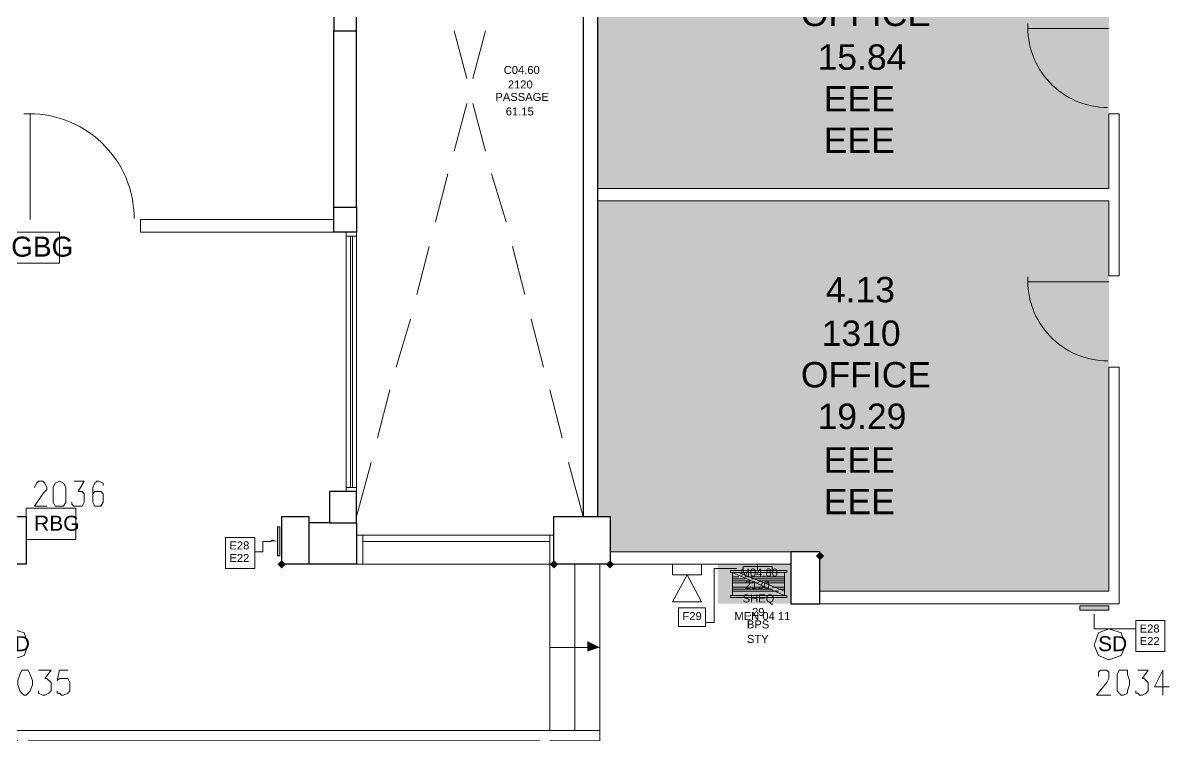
# Model space of a CAD drawing. Header units: millimetres. Extents: x -59 to 47, y 152 to 919.
# Drawn here: x 26.74 to 38.42, y 364.16 to 371.42 of the extents above; entities that cross this region are included whole.
import ezdxf

# ---------------------------------------------------------------- set-up
doc = ezdxf.new("R2010")
doc.units = ezdxf.units.MM
for name, color, linetype, true_color in [('PDF_014404$_ps_FIRE_ACCESS', 7, 'Continuous', 0x37dd00), ('PDF_014404$_ps_FIRE_ALARM', 7, 'Continuous', 0x37dd00), ('PDF_014404$HL-TMP', 7, 'Continuous', 0x800000)]:
    doc.layers.add(name, color=color, linetype=linetype, true_color=true_color)
for name, color, linetype in [('PDF_014404$_ps_TEXTBOLD$FIRE', 2, 'Continuous'), ('PDF_014404$BL', 7, 'Continuous'), ('PDF_014404$DR', 7, 'Continuous'), ('PDF_014404$FI', 7, 'Continuous'), ('PDF_014404$FI-DSG', 7, 'Continuous'), ('PDF_014404$PL-STAIR', 7, 'Continuous'), ('PDF_014404$WA', 7, 'Continuous'), ('PDF_014404$WA-COL', 7, 'Continuous'), ('PDF_014404$WA-EXT', 7, 'Continuous'), ('PDF_014404$WN', 7, 'Continuous'), ('PDF_Text', 7, 'Continuous')]:
    doc.layers.add(name, color=color, linetype=linetype)
doc.styles.add('PDF ArialMT', font='arial.ttf')

msp = doc.modelspace()

# ---------------------------------------------------------------- hatches: boundary and pattern name
at = {"layer": 'PDF_014404$WA-COL', "transparency": 33554559}
for points in [[(34.862, 366.025), (34.841, 366.004), (34.82, 365.983), (34.841, 365.962), (34.862, 365.94), (34.883, 365.962), (34.905, 365.983), (34.883, 366.004)], [(29.38, 365.94), (29.359, 365.919), (29.338, 365.898), (29.359, 365.877), (29.38, 365.856), (29.401, 365.877), (29.422, 365.898), (29.401, 365.919)], [(29.38, 365.94), (29.359, 365.919), (29.338, 365.898), (29.359, 365.877), (29.38, 365.856), (29.401, 365.877), (29.422, 365.898), (29.401, 365.919)], [(32.153, 365.94), (32.132, 365.919), (32.111, 365.898), (32.132, 365.877), (32.153, 365.856), (32.174, 365.877), (32.195, 365.898), (32.174, 365.919)], [(32.153, 365.94), (32.132, 365.919), (32.111, 365.898), (32.132, 365.877), (32.153, 365.856), (32.174, 365.877), (32.195, 365.898), (32.174, 365.919)], [(32.724, 365.94), (32.703, 365.919), (32.682, 365.898), (32.703, 365.877), (32.724, 365.856), (32.746, 365.877), (32.767, 365.898), (32.746, 365.919)]]:
    msp.add_hatch(color=256, dxfattribs=at).paths.add_polyline_path(points)

# ---------------------------------------------------------------- linework, layer by layer
at = {"layer": 'PDF_014404$_ps_FIRE_ACCESS', "lineweight": 0}
for points in [[(33.656, 365.792), (33.656, 365.898), (33.359, 365.898), (33.359, 365.792)], [(33.359, 365.517), (33.656, 365.517), (33.508, 365.792)], [(26.628, 364.924), (26.755, 364.967), (26.798, 365.073), (26.755, 365.2), (26.628, 365.242), (26.522, 365.2), (26.48, 365.073), (26.522, 364.967)], [(37.805, 364.924), (37.932, 364.967), (37.974, 365.073), (37.932, 365.2), (37.805, 365.242), (37.699, 365.2), (37.656, 365.073), (37.699, 364.967)]]:
    msp.add_lwpolyline(points, close=True, dxfattribs=at)
at = {"layer": 'PDF_014404$_ps_FIRE_ALARM', "lineweight": 0}
for points in [[(27.115, 368.967), (27.115, 369.285), (26.607, 369.285), (26.607, 368.967)], [(27.284, 366.152), (27.284, 366.47), (26.776, 366.47), (26.776, 366.152)]]:
    msp.add_lwpolyline(points, close=True, dxfattribs=at)
at = {"layer": 'PDF_014404$_ps_TEXTBOLD$FIRE', "lineweight": 20}
for points in [[(26.861, 366.681), (26.882, 366.724), (26.903, 366.745), (26.946, 366.745), (26.967, 366.724), (26.988, 366.681), (26.988, 366.66), (26.967, 366.639), (26.946, 366.618), (26.861, 366.491), (26.988, 366.491)], [(27.263, 366.745), (27.369, 366.745), (27.306, 366.639), (27.348, 366.639), (27.369, 366.618), (27.369, 366.575), (27.369, 366.554), (27.369, 366.533), (27.348, 366.491), (27.327, 366.491), (27.284, 366.491), (27.263, 366.491), (27.242, 366.512), (27.242, 366.533)], [(27.56, 366.702), (27.56, 366.724), (27.517, 366.745), (27.496, 366.745), (27.475, 366.724), (27.454, 366.681), (27.454, 366.639), (27.454, 366.575), (27.454, 366.533), (27.475, 366.491), (27.496, 366.491), (27.517, 366.491), (27.538, 366.491), (27.56, 366.533), (27.56, 366.554), (27.56, 366.575), (27.56, 366.618), (27.538, 366.639), (27.517, 366.639), (27.496, 366.639), (27.475, 366.639), (27.454, 366.618), (27.454, 366.575)], [(26.903, 364.819), (27.03, 364.819), (26.967, 364.734), (26.988, 364.734), (27.009, 364.713), (27.03, 364.692), (27.03, 364.67), (27.03, 364.649), (27.03, 364.607), (27.009, 364.586), (26.967, 364.565), (26.946, 364.565), (26.903, 364.586), (26.903, 364.607)], [(27.2, 364.819), (27.115, 364.819), (27.094, 364.713), (27.115, 364.734), (27.136, 364.734), (27.157, 364.734), (27.2, 364.734), (27.221, 364.692), (27.221, 364.67), (27.221, 364.649), (27.221, 364.607), (27.2, 364.586), (27.157, 364.565), (27.136, 364.565), (27.115, 364.586), (27.094, 364.586), (27.094, 364.607)], [(37.699, 364.755), (37.699, 364.776), (37.699, 364.797), (37.72, 364.819), (37.741, 364.819), (37.783, 364.819), (37.805, 364.797), (37.805, 364.776), (37.805, 364.755), (37.805, 364.734), (37.783, 364.692), (37.678, 364.565), (37.826, 364.565)], [(38.101, 364.819), (38.207, 364.819), (38.143, 364.734), (38.164, 364.734), (38.186, 364.713), (38.207, 364.692), (38.207, 364.67), (38.207, 364.649), (38.207, 364.607), (38.186, 364.586), (38.143, 364.565), (38.122, 364.565), (38.101, 364.586), (38.08, 364.586), (38.08, 364.607)], [(38.355, 364.565), (38.355, 364.819), (38.27, 364.649), (38.418, 364.649)]]:
    msp.add_lwpolyline(points, dxfattribs=at)
for points in [[(27.115, 366.745), (27.073, 366.724), (27.052, 366.681), (27.052, 366.639), (27.052, 366.597), (27.052, 366.533), (27.073, 366.491), (27.115, 366.491), (27.157, 366.491), (27.179, 366.533), (27.179, 366.597), (27.179, 366.639), (27.179, 366.681), (27.157, 366.724)], [(26.755, 364.819), (26.734, 364.819), (26.713, 364.776), (26.692, 364.713), (26.692, 364.67), (26.713, 364.607), (26.734, 364.586), (26.755, 364.565), (26.776, 364.565), (26.798, 364.586), (26.819, 364.607), (26.84, 364.67), (26.84, 364.713), (26.819, 364.776), (26.798, 364.819), (26.776, 364.819)], [(37.932, 364.819), (37.91, 364.819), (37.889, 364.776), (37.889, 364.713), (37.889, 364.67), (37.889, 364.607), (37.91, 364.586), (37.932, 364.565), (37.953, 364.565), (37.995, 364.586), (37.995, 364.607), (38.016, 364.67), (38.016, 364.713), (37.995, 364.776), (37.995, 364.819), (37.953, 364.819)]]:
    msp.add_lwpolyline(points, close=True, dxfattribs=at)
at = {"layer": 'PDF_014404$BL', "lineweight": 9}
for points in [[(31.137, 371.338), (31.264, 370.851)], [(31.454, 371.338), (31.327, 370.851)], [(31.264, 370.597), (31.137, 370.11)], [(31.327, 370.597), (31.454, 370.11)], [(31.073, 369.878), (30.946, 369.391)], [(31.518, 369.878), (31.666, 369.391)], [(30.036, 369.285), (30.036, 366.639)], [(30.142, 366.639), (30.142, 369.285)], [(30.883, 369.137), (30.756, 368.65)], [(31.73, 369.137), (31.857, 368.65)], [(30.692, 368.396), (30.544, 367.909)], [(31.92, 368.396), (32.047, 367.909)], [(30.481, 367.676), (30.354, 367.189)], [(32.111, 367.676), (32.238, 367.189)], [(30.29, 366.935), (30.142, 366.385)], [(32.301, 366.935), (32.449, 366.385)], [(32.153, 366.194), (30.142, 366.194)], [(30.142, 365.898), (32.153, 365.898)]]:
    msp.add_lwpolyline(points, dxfattribs=at)
at = {"layer": 'PDF_014404$DR', "lineweight": 0}
for points in [[(37.805, 371.359), (36.979, 371.359), (37.805, 371.359)], [(26.819, 369.412), (26.819, 370.491), (26.819, 369.412)], [(37.805, 368.777), (36.979, 368.777), (37.805, 368.777)]]:
    msp.add_lwpolyline(points, dxfattribs=at)
for centre, radius, start, end in [((37.794, 371.37), 0.815, 177.0446, 270.0001), ((26.808, 369.422), 1.069, 0.0003, 92.9552), ((37.794, 368.787), 0.815, 177.0446, 270.0001)]:
    msp.add_arc(centre, radius, start, end, dxfattribs=at)
at = {"layer": 'PDF_014404$FI', "lineweight": 9}
for points in [[(34.227, 365.835), (34.227, 365.898)], [(34.502, 365.813), (34.502, 365.581), (33.973, 365.581), (33.973, 365.813), (34.502, 365.581)], [(33.973, 365.771), (34.037, 365.771)], [(34.037, 365.813), (34.502, 365.623)], [(34.1, 365.771), (34.502, 365.771)], [(34.1, 365.75), (33.973, 365.75)], [(33.973, 365.729), (34.164, 365.729)], [(34.227, 365.708), (33.973, 365.708)], [(33.973, 365.665), (34.312, 365.665)], [(34.502, 365.75), (34.164, 365.75)], [(34.248, 365.729), (34.502, 365.729)], [(34.502, 365.708), (34.312, 365.708)], [(34.375, 365.665), (34.502, 365.665)], [(34.375, 365.644), (33.973, 365.644)], [(33.973, 365.623), (34.439, 365.623)], [(34.502, 365.644), (34.439, 365.644)]]:
    msp.add_lwpolyline(points, dxfattribs=at)
for points in [[(33.952, 365.835), (34.524, 365.835), (34.524, 365.813), (34.502, 365.813), (33.973, 365.813), (33.952, 365.813)], [(33.952, 365.559), (33.952, 365.581), (34.524, 365.581), (34.524, 365.559)]]:
    msp.add_lwpolyline(points, close=True, dxfattribs=at)
at = {"layer": 'PDF_014404$FI-DSG', "lineweight": 9}
for points in [[(29.338, 366.279), (29.338, 365.983), (29.359, 365.983), (29.359, 366.279)], [(28.808, 366.173), (29.105, 366.173), (29.105, 365.856), (28.808, 365.856)], [(34.375, 365.877), (34.079, 365.877), (34.079, 365.835), (34.375, 365.835)], [(33.423, 365.454), (33.698, 365.454), (33.698, 365.263), (33.423, 365.263)], [(37.805, 365.475), (37.508, 365.475), (37.508, 365.432), (37.805, 365.432)], [(38.08, 365.327), (38.376, 365.327), (38.376, 365.009), (38.08, 365.009)]]:
    msp.add_lwpolyline(points, close=True, dxfattribs=at)
for points in [[(29.274, 366.131), (29.189, 366.131), (29.189, 366.025), (29.105, 366.025)], [(34.016, 365.856), (33.783, 365.856), (33.783, 365.305), (33.698, 365.305)], [(37.656, 365.39), (37.656, 365.242), (37.995, 365.242), (38.08, 365.242)]]:
    msp.add_lwpolyline(points, dxfattribs=at)
at = {"layer": 'PDF_014404$FI-DSG', "transparency": 33554559}
for points in [[(29.359, 366.279), (29.338, 366.279), (29.359, 365.983)], [(29.338, 366.279), (29.359, 365.983), (29.338, 365.983)], [(29.274, 366.152), (29.338, 366.131), (29.274, 366.131)], [(34.016, 365.856), (34.079, 365.856), (34.079, 365.856)], [(34.375, 365.877), (34.079, 365.877), (34.375, 365.835)], [(34.079, 365.877), (34.375, 365.835), (34.079, 365.835)], [(37.805, 365.475), (37.508, 365.475), (37.805, 365.432)], [(37.508, 365.475), (37.805, 365.432), (37.508, 365.432)], [(37.656, 365.39), (37.656, 365.432), (37.656, 365.432)]]:
    msp.add_solid(points, dxfattribs=at)
at = {"layer": 'PDF_014404$HL-TMP', "transparency": 33554559}
for points in [[(37.805, 369.729), (32.597, 369.729), (32.597, 372.841)], [(32.597, 372.841), (37.805, 372.841), (37.805, 369.729)], [(37.805, 369.729), (37.805, 369.729), (32.597, 369.729)], [(37.805, 369.602), (32.597, 369.602), (32.597, 369.602)], [(37.805, 369.602), (32.597, 369.602), (37.805, 366.385)], [(32.597, 369.602), (37.805, 366.385), (32.597, 366.385)], [(32.597, 366.385), (32.724, 366.385), (32.724, 366.385)], [(37.805, 366.385), (32.724, 366.385), (37.805, 366.025)], [(32.724, 366.385), (37.805, 366.025), (32.724, 366.025)], [(32.724, 366.025), (34.566, 366.025), (34.566, 366.025)], [(34.566, 366.025), (34.566, 366.025), (32.724, 366.025)], [(34.566, 366.025), (32.724, 366.025), (34.82, 366.025)], [(37.805, 365.623), (34.862, 365.623), (34.862, 366.025)], [(34.862, 366.025), (37.805, 366.025), (37.805, 365.623)], [(37.805, 365.623), (37.805, 365.623), (34.862, 365.623)]]:
    msp.add_solid(points, dxfattribs=at)
at = {"layer": 'PDF_014404$HL-TMP', "color": 73, "true_color": 0x99cc66, "transparency": 33554559}
for points in [[(34.566, 365.898), (33.825, 365.898), (34.566, 365.496)], [(33.825, 365.898), (34.566, 365.496), (33.825, 365.496)]]:
    msp.add_solid(points, dxfattribs=at)
at = {"layer": 'PDF_014404$PL-STAIR', "lineweight": 9}
for points in [[(32.111, 364.205), (32.111, 365.898)], [(32.365, 364.205), (32.365, 365.898)], [(32.619, 364.205), (32.619, 365.898)], [(32.619, 365.051), (32.111, 365.051)]]:
    msp.add_lwpolyline(points, dxfattribs=at)
at = {"layer": 'PDF_014404$PL-STAIR', "transparency": 33554559}
msp.add_solid([(32.492, 365.115), (32.619, 365.051), (32.492, 365.009)], dxfattribs=at)
at = {"layer": 'PDF_014404$WA', "lineweight": 20}
for points in [[(32.597, 369.729), (37.805, 369.729), (37.805, 370.491), (37.91, 370.491), (37.91, 368.84), (37.805, 368.84), (37.805, 369.602), (32.597, 369.602)], [(29.909, 369.285), (27.941, 369.285), (27.941, 369.412), (29.909, 369.412)], [(34.862, 365.496), (37.91, 365.496), (37.91, 367.909), (37.805, 367.909), (37.805, 365.623), (34.862, 365.623)], [(32.724, 366.025), (34.566, 366.025)], [(32.724, 365.898), (34.566, 365.898)]]:
    msp.add_lwpolyline(points, dxfattribs=at)
msp.add_lwpolyline([(26.692, 364.099), (26.692, 363.062), (26.798, 363.062), (26.798, 364.099), (32.005, 364.099), (32.005, 361.241), (32.111, 361.241), (32.111, 363.316), (37.805, 363.316), (37.805, 361.241), (37.91, 361.241), (37.91, 363.422), (32.111, 363.422), (32.111, 364.099), (32.619, 364.099), (32.619, 364.205), (27.835, 364.205), (21.125, 364.205), (21.125, 363.76), (21.252, 363.76), (21.252, 364.099)], close=True, dxfattribs=at)
at = {"layer": 'PDF_014404$WA-COL', "lineweight": 25}
for points in [[(30.142, 371.571), (29.909, 371.571), (29.909, 371.338), (30.142, 371.338)], [(30.142, 369.285), (29.909, 369.285), (29.909, 369.539), (30.142, 369.539)], [(29.867, 366.321), (30.142, 366.321), (30.142, 366.639), (29.867, 366.639)], [(26.501, 366.385), (26.776, 366.385), (26.776, 365.898), (26.501, 365.898)], [(29.38, 365.898), (29.38, 366.385), (29.655, 366.385), (29.655, 365.898)], [(29.38, 365.898), (29.38, 366.385), (29.655, 366.385), (29.655, 365.898)], [(32.724, 366.385), (32.724, 365.898), (32.153, 365.898), (32.153, 366.385)], [(34.862, 366.025), (34.566, 366.025), (34.566, 365.496), (34.862, 365.496)]]:
    msp.add_lwpolyline(points, close=True, dxfattribs=at)
for points in [[(32.449, 365.898), (32.153, 365.898), (32.153, 366.385), (32.449, 366.385)], [(30.142, 366.321), (30.142, 365.898), (29.655, 365.898)], [(29.867, 366.321), (29.655, 366.321)]]:
    msp.add_lwpolyline(points, dxfattribs=at)
at = {"layer": 'PDF_014404$WA-EXT', "lineweight": 25}
for points in [[(32.449, 374.492), (32.449, 366.385)], [(32.597, 374.492), (32.597, 366.385)], [(29.909, 369.539), (29.909, 371.338)], [(30.142, 369.539), (30.142, 371.338)]]:
    msp.add_lwpolyline(points, dxfattribs=at)
at = {"layer": 'PDF_014404$WN', "lineweight": 0}
for points in [[(30.142, 369.285), (30.036, 369.285)], [(30.142, 369.243), (30.036, 369.243)], [(30.079, 366.681), (30.079, 369.243)], [(30.1, 366.681), (30.1, 369.243)], [(30.036, 366.681), (30.142, 366.681)], [(30.036, 366.639), (30.142, 366.639)], [(30.142, 366.194), (30.142, 365.898)], [(30.206, 366.194), (30.206, 365.898)], [(32.111, 365.898), (32.111, 366.194)], [(32.153, 365.898), (32.153, 366.194)]]:
    msp.add_lwpolyline(points, dxfattribs=at)
msp.add_lwpolyline([(32.111, 366.131), (30.206, 366.131)], close=True, dxfattribs=at)

# ---------------------------------------------------------------- texts
at = {"layer": 'PDF_Text', "attachment_point": 4, "style": 'PDF ArialMT'}
for s, insert, char_height in [('OFFICE', (34.668, 371.512), 0.2588), ('15.84', (34.838, 371.067), 0.2588), ('C04.60', (31.641, 370.937), 0.0815), ('2120', (31.683, 370.789), 0.0815), ('PASSAGE', (31.556, 370.662), 0.0815), ('EEE', (34.901, 370.644), 0.2588), ('61.15', (31.662, 370.514), 0.0815), ('EEE', (34.901, 370.221), 0.2588), ('4.13', (34.922, 368.697), 0.2588), ('1310', (34.88, 368.252), 0.2588), ('OFFICE', (34.668, 367.829), 0.2588), ('19.29', (34.838, 367.405), 0.2588), ('EEE', (34.901, 366.961), 0.2588), ('EEE', (34.901, 366.538), 0.2588), ('E28', (28.847, 366.09), 0.0815), ('E22', (28.847, 365.963), 0.0815), ('M04.80', (34.054, 365.814), 0.0815), ('2130', (34.097, 365.687), 0.0815), ('SHEQ', (34.075, 365.539), 0.0815), ('.29', (34.139, 365.412), 0.0815), ('F29', (33.462, 365.37), 0.0815), ('MEN 04 11', (33.991, 365.37), 0.0815), ('BPS', (34.118, 365.285), 0.0815), ('E28', (38.119, 365.243), 0.0815), ('STY', (34.118, 365.137), 0.0815), ('E22', (38.119, 365.116), 0.0815)]:
    msp.add_mtext(s, dxfattribs=dict(at, insert=insert, char_height=char_height))
at = {"layer": 'PDF_Text', "color": 2, "attachment_point": 4, "style": 'PDF ArialMT'}
for s, insert, char_height in [('GBG', (26.624, 369.135), 0.2037), ('RBG', (26.857, 366.316), 0.1528), ('SD', (26.518, 365.088), 0.1528), ('SD', (37.695, 365.088), 0.1528)]:
    msp.add_mtext(s, dxfattribs=dict(at, insert=insert, char_height=char_height))

doc.saveas('drawing.dxf')
